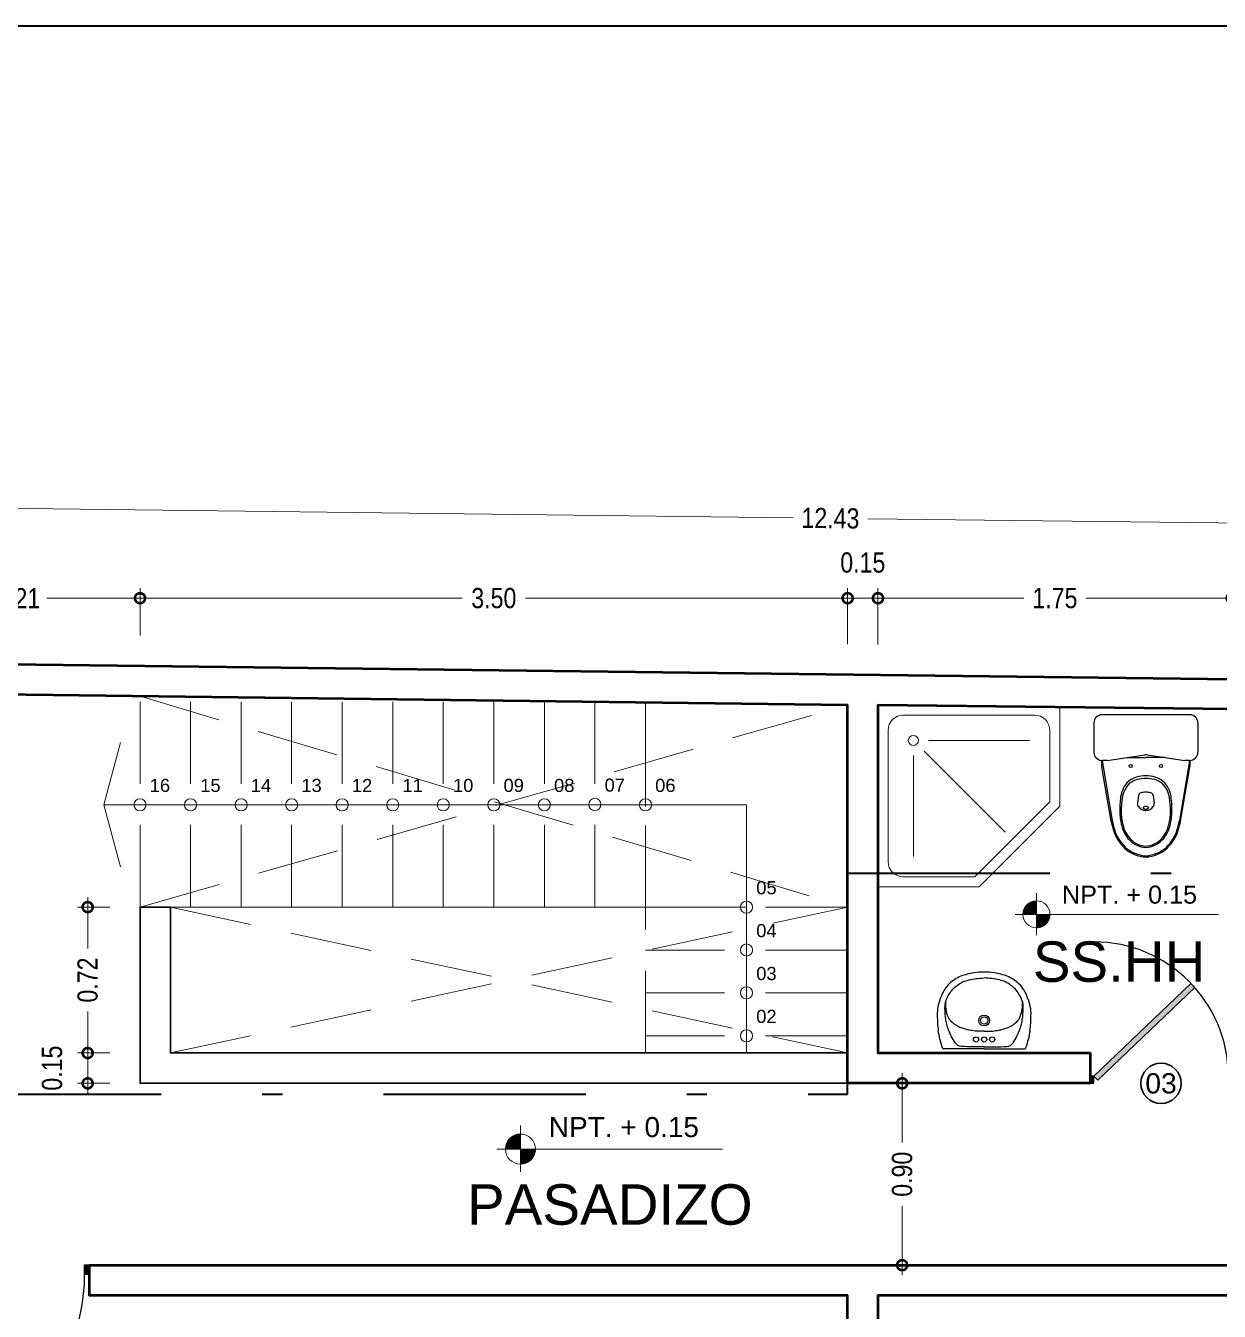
# Model space of a CAD drawing. Extents: x -23.8 to 23.6, y 264.2 to 287.5.
# Drawn here: x -19.16 to -13.26, y 281.12 to 287.48 of the extents above; entities that cross this region are included whole.
import ezdxf
from ezdxf.enums import TextEntityAlignment as Align

# ---------------------------------------------------------------- set-up
doc = ezdxf.new("R2010")
doc.units = 0
doc.header["$LTSCALE"] = 4
doc.header["$PDMODE"] = 66
for name, pattern in [('CONTINUA', [0]), ('DASHED', [19.05, 12.7, -6.35]), ('TRAZO_Y_PUNTO2', [0.5, 0.25, -0.125, 0, -0.125])]:
    doc.linetypes.add(name, pattern=pattern)
doc.layers.get('0').update_dxf_attribs({"linetype": 'CONTINUOUS'})
doc.layers.get('DEFPOINTS').update_dxf_attribs({"linetype": 'CONTINUOUS'})
for name, color, linetype, lineweight in [('CORTES', 11, 'TRAZO_Y_PUNTO2', 35), ('COTAS', 1, 'CONTINUOUS', 9), ('ESCALERA', 1, 'CONTINUOUS', 30), ('HOJA', 8, 'CONTINUOUS', 40), ('MURO', 5, 'CONTINUOUS', 50), ('MURO BAJO.', 140, 'CONTINUOUS', 30), ('NIVELES', 31, 'CONTINUOUS', 5), ('OTROS', 253, 'CONTINUOUS', 5), ('PROYECCION', 30, 'DASHED', 13), ('SANITARIOS', 191, 'CONTINUOUS', 5)]:
    doc.layers.add(name, color=color, linetype=linetype, lineweight=lineweight)
for name, color, linetype in [('PUERTAS', 34, 'CONTINUOUS'), ('PVSE', 2, 'CONTINUOUS'), ('TEXTO', 7, 'CONTINUOUS')]:
    doc.layers.add(name, color=color, linetype=linetype)
doc.styles.add('Arial Narrow', font='ARIALN.TTF')
doc.styles.get("Standard").update_dxf_attribs({"font": 'arial.ttf'})
doc.dimstyles.new('1-50 PRZ', dxfattribs={"dimtxt": 0.1, "dimasz": 0.1, "dimexe": 0.05, "dimexo": 0.15, "dimgap": 0.05, "dimtad": 0, "dimzin": 1, "dimdsep": 46, "dimtxsty": 'Arial Narrow', "dimblk": 'DOTSMALL', "dimcen": 0.1, "dimdle": 0.05, "dimclrd": 250, "dimclre": 250, "dimclrt": 5, "dimaunit": 1, "dimadec": 3, "dimazin": 0, "dimtfac": 1, "dimtmove": 2, "dimatfit": 3, "dimldrblk": 'OBLIQUE', "dimfxl": 0.3, "dimfxlon": 1, "dimlwd": -1, "dimlwe": -1, "dimarcsym": 0})

# ---------------------------------------------------------------- blocks, each defined once
blk = doc.blocks.new('*U23')
for points in [[(0.5138, 0.4534, 0.01053), (0.495, 0.4739), (0.0174, 0.0174), (0.0366, -0.0027)], [(0, -0.0174), (0.0174, -0.0174), (0.0174, 0.0174), (0, 0.0174)], [(0.678, -0.0174), (0.6954, -0.0174), (0.6954, 0.0174), (0.678, 0.0174)]]:
    blk.add_hatch(color=256).paths.add_polyline_path(points)
for points in [[(0.0174, 0.0174), (0.0366, -0.0027), (0.5142, 0.4538), (0.495, 0.4739)], [(0, -0.0174), (0.0174, -0.0174), (0.0174, 0.0174), (0, 0.0174)], [(0.678, -0.0174), (0.6954, -0.0174), (0.6954, 0.0174), (0.678, 0.0174)]]:
    blk.add_lwpolyline(points, close=True)
blk.add_arc((0.0174, 0.0174), 0.6607, 0, 90)
blk = doc.blocks.new('A$C4F2E7659')
at = {"layer": 'PVSE'}
for p, q in [((0.4743, 0.7035), (0.04, 0.7035)), ((0, 0.6635), (0, 0.5179)), ((0.5143, 0.6635), (0.5143, 0.5179)), ((0.065, 0.4779), (0.04, 0.4779)), ((0.0407, 0.4779), (0.0911, 0.1793)), ((0.065, 0.4779), (0.2513, 0.5052)), ((0.1614, 0.492), (0.2571, 0.492)), ((0.3529, 0.492), (0.2571, 0.492)), ((0.2629, 0.5052), (0.4493, 0.4779)), ((0.4734, 0.4779), (0.423, 0.1793)), ((0.4743, 0.4779), (0.4493, 0.4779)), ((0.0854, 0.1776), (0.0393, 0.4447)), ((0.4288, 0.1776), (0.4749, 0.4447)), ((0.2208, 0.3044), (0.2156, 0.2668)), ((0.2934, 0.3044), (0.2985, 0.2668)), ((0.2571, 0.225), (0.2571, 0.225)), ((0.2571, 0.225), (0.2571, 0.225)), ((0.2571, 0.225), (0.2571, 0.225)), ((0.2571, 0.225), (0.2571, 0.225)), ((0.2571, 0.225), (0.2571, 0.225)), ((0.2571, 0.225), (0.2571, 0.225)), ((0.2571, 0.225), (0.2571, 0.225)), ((0.2571, 0.225), (0.2571, 0.225))]:
    blk.add_line(p, q, dxfattribs=at)
blk.add_lwpolyline([(0.2451, 0.243, -0.139005), (0.2459, 0.2459, -0.107089), (0.2486, 0.2487, -0.080212), (0.2523, 0.2504, -0.06796), (0.2571, 0.2511, -0.06796), (0.2618, 0.2504, -0.080212), (0.2656, 0.2487, -0.107089), (0.2683, 0.2459, -0.139005), (0.2691, 0.243, -0.139005), (0.2683, 0.2401, -0.107089), (0.2656, 0.2373, -0.080212), (0.2618, 0.2356, -0.06796), (0.2571, 0.2349, -0.06796), (0.2523, 0.2356, -0.080212), (0.2486, 0.2373, -0.107089), (0.2459, 0.2401, -0.139005)], format="xyb", close=True, dxfattribs=at)
for centre in [(0.1821, 0.45), (0.3321, 0.45)]:
    blk.add_circle(centre, 0.008, dxfattribs=at)
for centre, radius, start, end in [((0.04, 0.6635), 0.04, 90, 180), ((0.4743, 0.6635), 0.04, 0, 90), ((0.04, 0.5179), 0.04, 180, 270), ((0.4743, 0.5179), 0.04, 270, 0), ((0.1871, 0.4702), 0.15, 177.03403, 189.79293), ((0.2571, 0.4656), 0.04, 81.68584, 98.32242), ((0.3271, 0.4702), 0.15, 350.20707, 2.96111), ((0.2512, 0.2693), 0.1319, 87.46662, 127.44602), ((0.2538, 0.25), 0.1381, 88.63523, 124.00419), ((0.2629, 0.2693), 0.1319, 52.55398, 92.53338), ((0.2604, 0.25), 0.1381, 55.99581, 91.36477), ((0.2635, 0.2793), 0.1323, 134.30183, 172.29504), ((0.262, 0.276), 0.1229, 134.00697, 172.2929), ((0.2571, 0.2149), 0.1051, 90, 103.76961), ((0.2571, 0.2149), 0.1051, 76.23039, 90), ((0.2522, 0.276), 0.1229, 7.7071, 45.99303), ((0.2507, 0.2793), 0.1323, 7.70496, 45.69817), ((0.5563, 0.2356), 0.4284, 171.75873, 181.41788), ((0.622, 0.2222), 0.487, 171.70499, 179.67607), ((0.2404, 0.2635), 0.025, 172.23483, 216.18323), ((0.2356, 0.3024), 0.015, 103.76961, 172.23483), ((0.2785, 0.3024), 0.015, 7.76517, 76.23039), ((0.2737, 0.2635), 0.025, 323.81677, 7.76517), ((-0.1079, 0.2222), 0.487, 0.32393, 8.29501), ((-0.0421, 0.2356), 0.4284, 358.58212, 8.24127), ((0.4073, 0.2283), 0.2793, 180.66687, 194.99291), ((0.4158, 0.2283), 0.2808, 180.68187, 194.19332), ((0.2571, 0.2756), 0.0456, 216.18323, 270), ((0.2571, 0.2756), 0.0456, 270, 323.81677), ((0.0983, 0.2283), 0.2808, 345.80668, 359.31813), ((0.1068, 0.2283), 0.2793, 345.00709, 359.33313), ((0.3769, 0.2279), 0.2959, 189.79293, 198.8085), ((0.3794, 0.2279), 0.2923, 189.58484, 198.43225), ((0.2938, 0.1924), 0.2058, 196.92697, 226.49302), ((0.2935, 0.1922), 0.1997, 196.5054, 226.11269), ((0.2907, 0.1906), 0.157, 192.7254, 222.83076), ((0.2901, 0.1903), 0.1497, 191.86665, 222.11554), ((0.224, 0.1903), 0.1497, 317.88446, 348.13335), ((0.2234, 0.1906), 0.157, 317.16924, 347.2746), ((0.2207, 0.1922), 0.1997, 313.88731, 343.4946), ((0.2204, 0.1924), 0.2058, 313.50698, 343.07303), ((0.1348, 0.2279), 0.2923, 341.56775, 350.41516), ((0.1372, 0.2279), 0.2959, 341.1915, 350.20707), ((0.2629, 0.1685), 0.1217, 224.11418, 267.24004), ((0.2629, 0.1692), 0.1154, 223.44231, 267.12854), ((0.2513, 0.1692), 0.1154, 272.87146, 316.55769), ((0.2512, 0.1685), 0.1217, 272.75996, 315.88582), ((0.2634, 0.1647), 0.1648, 227.52725, 267.80641), ((0.2633, 0.1651), 0.1593, 227.17458, 267.74774), ((0.2508, 0.1651), 0.1593, 272.25226, 312.82542), ((0.2508, 0.1647), 0.1648, 272.19359, 312.47275)]:
    blk.add_arc(centre, radius, start, end, dxfattribs=at)
blk = doc.blocks.new('A$C44FB7BC8')
at = {"layer": 'PVSE'}
for q in [(0.0309, 0.38), (0.4326, 0.38)]:
    blk.add_line((0.2317, 0.38), q, dxfattribs=at)
for points in [[(0.1194, 0.3676, 0.249321), (0.0886, 0.3489, 0.029377), (0.0694, 0.3165, 0.015717), (0.0589, 0.2932, 0.034766), (0.049, 0.265, 0.021364), (0.0429, 0.2356, 0.02967), (0.0379, 0.1786, 0.146913), (0.0593, 0.1081, 0.08872), (0.099, 0.0653, 0.125913), (0.1556, 0.0387, 0.047305), (0.2317, 0.0284, -0.016133)], [(0.2317, 0.3702, 0.011851), (0.1194, 0.3676, 0.249321)], [(0.2317, 0.3702, -0.011851), (0.3441, 0.3676, -0.249321)], [(0.3441, 0.3676, -0.249321), (0.3749, 0.3489, -0.029377), (0.3941, 0.3165, -0.015717), (0.4046, 0.2932, -0.034766), (0.4145, 0.265, -0.021364), (0.4206, 0.2356, -0.02967), (0.4255, 0.1786, -0.146913), (0.4042, 0.1081, -0.08872), (0.3645, 0.0653, -0.125913), (0.3079, 0.0387, -0.047305), (0.2317, 0.0284, 0.016133)], [(0.2317, 0.2923, 0.008075), (0.188, 0.2913, -0.018798), (0.1579, 0.2872, -0.01819), (0.14, 0.2826, 0.006168), (0.1181, 0.2759, 0.037353), (0.0946, 0.264, 0.05152), (0.0822, 0.2559, 0.03777), (0.0601, 0.2341, 0.137078), (0.0419, 0.1507)], [(0.2317, 0.2923, -0.008075), (0.2755, 0.2913, 0.018798), (0.3056, 0.2872, 0.01819), (0.3235, 0.2826, -0.006168), (0.3454, 0.2759, -0.037353), (0.3689, 0.264, -0.05152), (0.3813, 0.2559, -0.03777), (0.4034, 0.2341, -0.137078), (0.4215, 0.1507)]]:
    blk.add_lwpolyline(points, format="xyb", dxfattribs=at)
for centre, radius in [((0.1918, 0.333), 0.0129), ((0.2317, 0.333), 0.0129), ((0.2717, 0.333), 0.0129), ((0.2317, 0.2391), 0.027), ((0.2317, 0.2391), 0.0184)]:
    blk.add_circle(centre, radius, dxfattribs=at)
for centre, radius, start, end in [((-23.4421, 4.9427), 23.9039, 348.77821, 348.87599), ((0.2652, 0.281), 0.2573, 159.06009, 168.82181), ((0.0478, 0.3642), 0.0246, 144.79491, 159.06009), ((0.0309, 0.3761), 0.00391, 90, 144.79491), ((0.4326, 0.3761), 0.00391, 35.20509, 90), ((0.4157, 0.3642), 0.0246, 20.93991, 35.20509), ((0.1983, 0.281), 0.2573, 11.17819, 20.93991), ((23.9056, 4.9427), 23.9039, 191.12401, 191.22179), ((0.6425, 0.2139), 0.6423, 173.12241, 176.5796), ((-0.179, 0.2139), 0.6423, 3.4204, 6.87759), ((0.198, 0.2065), 0.1982, 177.60653, 203.74224), ((0.7504, 0.2071), 0.7504, 176.55138, 179.41308), ((0.2654, 0.2065), 0.1982, 336.25776, 2.39347), ((-0.2869, 0.2071), 0.7504, 0.58692, 3.44862), ((0.1863, 0.1844), 0.1792, 198.78371, 225.03149), ((0.2772, 0.1844), 0.1792, 314.96851, 341.21629), ((0.1986, 0.2062), 0.2035, 226.90176, 246.35851), ((0.2323, 0.3502), 0.35, 250.77029, 261.57757), ((0.2317, 0.2835), 0.2841, 259.71846, 280.28154), ((0.2312, 0.3502), 0.35, 278.42243, 289.22971), ((0.2649, 0.2062), 0.2035, 293.64149, 313.09824)]:
    blk.add_arc(centre, radius, start, end, dxfattribs=at)
blk = doc.blocks.new('*X16')
at = {"color": 0}
for p, q in [((8.8172, 19.835), (8.8869, 19.835)), ((8.8175, 19.8073), (8.8175, 19.8358)), ((8.8177, 19.8362), (8.8869, 19.8362)), ((8.8182, 19.8375), (8.8869, 19.8375)), ((8.8187, 19.8073), (8.8187, 19.8387)), ((8.8188, 19.8388), (8.8869, 19.8388)), ((8.8194, 19.84), (8.8869, 19.84)), ((8.82, 19.8073), (8.82, 19.8413)), ((8.82, 19.8412), (8.8869, 19.8412)), ((8.8206, 19.8425), (8.8869, 19.8425)), ((8.8213, 19.8438), (8.8869, 19.8438)), ((8.8213, 19.8073), (8.8213, 19.8436)), ((8.822, 19.845), (8.8869, 19.845)), ((8.8225, 19.8073), (8.8225, 19.8458)), ((8.8228, 19.8463), (8.8869, 19.8463)), ((8.8235, 19.8475), (8.8869, 19.8475)), ((8.8238, 19.8073), (8.8238, 19.8478)), ((8.8244, 19.8487), (8.8869, 19.8487)), ((8.825, 19.8073), (8.825, 19.8497)), ((8.8252, 19.85), (8.8869, 19.85)), ((8.8261, 19.8513), (8.8869, 19.8513)), ((8.8262, 19.8073), (8.8262, 19.8515)), ((8.827, 19.8525), (8.8869, 19.8525)), ((8.8275, 19.8073), (8.8275, 19.8531)), ((8.828, 19.8538), (8.8869, 19.8538)), ((8.8287, 19.8073), (8.8287, 19.8547)), ((8.829, 19.855), (8.8869, 19.855)), ((8.83, 19.8562), (8.8869, 19.8562)), ((8.83, 19.8073), (8.83, 19.8562)), ((8.8311, 19.8575), (8.8869, 19.8575)), ((8.8313, 19.8073), (8.8313, 19.8576)), ((8.8323, 19.8588), (8.8869, 19.8588)), ((8.8325, 19.8073), (8.8325, 19.859)), ((8.8335, 19.86), (8.8869, 19.86)), ((8.8338, 19.8073), (8.8338, 19.8603)), ((8.8347, 19.8612), (8.8869, 19.8612)), ((8.835, 19.8073), (8.835, 19.8615)), ((8.8361, 19.8625), (8.8869, 19.8625)), ((8.8362, 19.8073), (8.8362, 19.8627)), ((8.8375, 19.8073), (8.8375, 19.8638)), ((8.8375, 19.8637), (8.8869, 19.8637)), ((8.8388, 19.8073), (8.8388, 19.8649)), ((8.8389, 19.865), (8.8869, 19.865)), ((8.84, 19.8073), (8.84, 19.8659)), ((8.8405, 19.8663), (8.8869, 19.8663)), ((8.8413, 19.8073), (8.8413, 19.8669)), ((8.8421, 19.8675), (8.8869, 19.8675)), ((8.8425, 19.8073), (8.8425, 19.8678)), ((8.8438, 19.8687), (8.8869, 19.8687)), ((8.8438, 19.8073), (8.8438, 19.8687)), ((8.845, 19.8073), (8.845, 19.8696)), ((8.8457, 19.87), (8.8869, 19.87)), ((8.8462, 19.8073), (8.8462, 19.8704)), ((8.8475, 19.8073), (8.8475, 19.8712)), ((8.8476, 19.8712), (8.8869, 19.8712)), ((8.8488, 19.8073), (8.8488, 19.8719)), ((8.8497, 19.8725), (8.8869, 19.8725)), ((8.85, 19.8073), (8.85, 19.8726)), ((8.8513, 19.8073), (8.8513, 19.8733)), ((8.852, 19.8738), (8.8869, 19.8738)), ((8.8525, 19.8073), (8.8525, 19.874)), ((8.8537, 19.8073), (8.8537, 19.8746)), ((8.8545, 19.875), (8.8869, 19.875)), ((8.855, 19.8073), (8.855, 19.8752)), ((8.8563, 19.8073), (8.8563, 19.8758)), ((8.8573, 19.8762), (8.8869, 19.8762)), ((8.8575, 19.8073), (8.8575, 19.8763)), ((8.8588, 19.8073), (8.8588, 19.8769)), ((8.86, 19.8073), (8.86, 19.8774)), ((8.8604, 19.8775), (8.8869, 19.8775)), ((8.8613, 19.8073), (8.8613, 19.8778)), ((8.8625, 19.8073), (8.8625, 19.8783)), ((8.8637, 19.8073), (8.8637, 19.8787)), ((8.8639, 19.8788), (8.8869, 19.8788)), ((8.865, 19.8073), (8.865, 19.8791)), ((8.8663, 19.8073), (8.8663, 19.8795)), ((8.8675, 19.8073), (8.8675, 19.8798)), ((8.8683, 19.88), (8.8869, 19.88)), ((8.8688, 19.8073), (8.8688, 19.8801)), ((8.87, 19.8073), (8.87, 19.8804)), ((8.8712, 19.8073), (8.8712, 19.8807)), ((8.8725, 19.8073), (8.8725, 19.881)), ((8.8737, 19.8073), (8.8737, 19.8812)), ((8.8741, 19.8813), (8.8869, 19.8813)), ((8.875, 19.8073), (8.875, 19.8814)), ((8.8763, 19.8073), (8.8763, 19.8816)), ((8.8775, 19.8073), (8.8775, 19.8818)), ((8.8788, 19.8073), (8.8788, 19.8819)), ((8.88, 19.8073), (8.88, 19.882)), ((8.8812, 19.8073), (8.8812, 19.8821)), ((8.8825, 19.8073), (8.8825, 19.8822)), ((8.8838, 19.8073), (8.8838, 19.8823)), ((8.885, 19.8073), (8.885, 19.8823)), ((8.8863, 19.8073), (8.8863, 19.8824)), ((8.8119, 19.81), (8.8869, 19.81)), ((8.8119, 19.8087), (8.8869, 19.8087)), ((8.8119, 19.8075), (8.8869, 19.8075)), ((8.812, 19.8125), (8.8869, 19.8125)), ((8.812, 19.8113), (8.8869, 19.8113)), ((8.8121, 19.8137), (8.8869, 19.8137)), ((8.8123, 19.815), (8.8869, 19.815)), ((8.8124, 19.8163), (8.8869, 19.8163)), ((8.8125, 19.8073), (8.8125, 19.817)), ((8.8126, 19.8175), (8.8869, 19.8175)), ((8.8127, 19.8188), (8.8869, 19.8188)), ((8.813, 19.82), (8.8869, 19.82)), ((8.8132, 19.8212), (8.8869, 19.8212)), ((8.8134, 19.8225), (8.8869, 19.8225)), ((8.8137, 19.8238), (8.8869, 19.8238)), ((8.8138, 19.8073), (8.8138, 19.824)), ((8.814, 19.825), (8.8869, 19.825)), ((8.8143, 19.8263), (8.8869, 19.8263)), ((8.8146, 19.8275), (8.8869, 19.8275)), ((8.815, 19.8073), (8.815, 19.8287)), ((8.815, 19.8287), (8.8869, 19.8287)), ((8.8154, 19.83), (8.8869, 19.83)), ((8.8158, 19.8313), (8.8869, 19.8313)), ((8.8162, 19.8325), (8.8869, 19.8325)), ((8.8163, 19.8073), (8.8163, 19.8326)), ((8.8167, 19.8337), (8.8869, 19.8337)), ((8.8869, 19.8062), (8.962, 19.8062)), ((8.8869, 19.805), (8.962, 19.805)), ((8.8869, 19.8038), (8.9619, 19.8038)), ((8.8869, 19.8025), (8.9619, 19.8025)), ((8.8869, 19.8012), (8.9618, 19.8012)), ((8.8869, 19.8), (8.9617, 19.8)), ((8.8869, 19.7987), (8.9615, 19.7987)), ((8.8869, 19.7975), (8.9614, 19.7975)), ((8.8869, 19.7963), (8.9612, 19.7963)), ((8.8869, 19.795), (8.961, 19.795)), ((8.8869, 19.7937), (8.9608, 19.7937)), ((8.8869, 19.7925), (8.9605, 19.7925)), ((8.8869, 19.7913), (8.9603, 19.7913)), ((8.8869, 19.79), (8.96, 19.79)), ((8.8869, 19.7888), (8.9597, 19.7888)), ((8.8869, 19.7875), (8.9594, 19.7875)), ((8.8869, 19.7862), (8.959, 19.7862)), ((8.8869, 19.785), (8.9586, 19.785)), ((8.8869, 19.7838), (8.9582, 19.7838)), ((8.8869, 19.7825), (8.9578, 19.7825)), ((8.8869, 19.7812), (8.9574, 19.7812)), ((8.8869, 19.78), (8.9569, 19.78)), ((8.8869, 19.7787), (8.9564, 19.7787)), ((8.8869, 19.7775), (8.9559, 19.7775)), ((8.8869, 19.7763), (8.9553, 19.7763)), ((8.8869, 19.775), (8.9547, 19.775)), ((8.8869, 19.7737), (8.9541, 19.7737)), ((8.8869, 19.7725), (8.9535, 19.7725)), ((8.8869, 19.7712), (8.9528, 19.7712)), ((8.8875, 19.7322), (8.8875, 19.8073)), ((8.8887, 19.7322), (8.8887, 19.8073)), ((8.89, 19.7323), (8.89, 19.8073)), ((8.8912, 19.7323), (8.8912, 19.8073)), ((8.8925, 19.7324), (8.8925, 19.8073)), ((8.8938, 19.7325), (8.8938, 19.8073)), ((8.895, 19.7326), (8.895, 19.8073)), ((8.8963, 19.7328), (8.8963, 19.8073)), ((8.8975, 19.733), (8.8975, 19.8073)), ((8.8987, 19.7331), (8.8987, 19.8073)), ((8.9, 19.7334), (8.9, 19.8073)), ((8.9013, 19.7336), (8.9013, 19.8073)), ((8.9025, 19.7338), (8.9025, 19.8073)), ((8.9038, 19.7341), (8.9038, 19.8073)), ((8.905, 19.7344), (8.905, 19.8073)), ((8.9062, 19.7347), (8.9062, 19.8073)), ((8.9075, 19.7351), (8.9075, 19.8073)), ((8.9087, 19.7354), (8.9087, 19.8073)), ((8.91, 19.7358), (8.91, 19.8073)), ((8.9113, 19.7363), (8.9113, 19.8073)), ((8.9125, 19.7367), (8.9125, 19.8073)), ((8.9138, 19.7372), (8.9138, 19.8073)), ((8.915, 19.7377), (8.915, 19.8073)), ((8.9162, 19.7382), (8.9162, 19.8073)), ((8.9175, 19.7387), (8.9175, 19.8073)), ((8.9188, 19.7393), (8.9188, 19.8073)), ((8.92, 19.7399), (8.92, 19.8073)), ((8.9213, 19.7405), (8.9213, 19.8073)), ((8.9225, 19.7412), (8.9225, 19.8073)), ((8.9238, 19.7419), (8.9238, 19.8073)), ((8.925, 19.7426), (8.925, 19.8073)), ((8.9262, 19.7433), (8.9262, 19.8073)), ((8.9275, 19.7441), (8.9275, 19.8073)), ((8.9288, 19.7449), (8.9288, 19.8073)), ((8.93, 19.7458), (8.93, 19.8073)), ((8.9313, 19.7467), (8.9313, 19.8073)), ((8.9325, 19.7476), (8.9325, 19.8073)), ((8.9337, 19.7486), (8.9337, 19.8073)), ((8.935, 19.7496), (8.935, 19.8073)), ((8.9362, 19.7507), (8.9362, 19.8073)), ((8.9375, 19.7518), (8.9375, 19.8073)), ((8.9388, 19.753), (8.9388, 19.8073)), ((8.94, 19.7542), (8.94, 19.8073)), ((8.9413, 19.7554), (8.9413, 19.8073)), ((8.9425, 19.7568), (8.9425, 19.8073)), ((8.9437, 19.7582), (8.9437, 19.8073)), ((8.945, 19.7597), (8.945, 19.8073)), ((8.9463, 19.7613), (8.9463, 19.8073)), ((8.9475, 19.7629), (8.9475, 19.8073)), ((8.9488, 19.7647), (8.9488, 19.8073)), ((8.95, 19.7665), (8.95, 19.8073)), ((8.9512, 19.7685), (8.9512, 19.8073)), ((8.9525, 19.7707), (8.9525, 19.8073)), ((8.9537, 19.773), (8.9537, 19.8073)), ((8.955, 19.7756), (8.955, 19.8073)), ((8.9563, 19.7784), (8.9563, 19.8073)), ((8.9575, 19.7816), (8.9575, 19.8073)), ((8.9588, 19.7854), (8.9588, 19.8073)), ((8.96, 19.79), (8.96, 19.8073)), ((8.9612, 19.7966), (8.9612, 19.8073)), ((8.8869, 19.77), (8.9521, 19.77)), ((8.8869, 19.7688), (8.9514, 19.7688)), ((8.8869, 19.7675), (8.9506, 19.7675)), ((8.8869, 19.7662), (8.9498, 19.7662)), ((8.8869, 19.765), (8.949, 19.765)), ((8.8869, 19.7638), (8.9481, 19.7638)), ((8.8869, 19.7625), (8.9472, 19.7625)), ((8.8869, 19.7613), (8.9462, 19.7613)), ((8.8869, 19.76), (8.9453, 19.76)), ((8.8869, 19.7587), (8.9442, 19.7587)), ((8.8869, 19.7575), (8.9431, 19.7575)), ((8.8869, 19.7563), (8.942, 19.7563)), ((8.8869, 19.755), (8.9408, 19.755)), ((8.8869, 19.7538), (8.9396, 19.7538)), ((8.8869, 19.7525), (8.9383, 19.7525)), ((8.8869, 19.7512), (8.9369, 19.7512)), ((8.8869, 19.75), (8.9355, 19.75)), ((8.8869, 19.7488), (8.934, 19.7488)), ((8.8869, 19.7475), (8.9324, 19.7475)), ((8.8869, 19.7462), (8.9307, 19.7462)), ((8.8869, 19.745), (8.9289, 19.745)), ((8.8869, 19.7437), (8.9269, 19.7437)), ((8.8869, 19.7425), (8.9249, 19.7425)), ((8.8869, 19.7413), (8.9227, 19.7413)), ((8.8869, 19.74), (8.9202, 19.74)), ((8.8869, 19.7387), (8.9176, 19.7387)), ((8.8869, 19.7375), (8.9146, 19.7375)), ((8.8869, 19.7362), (8.9112, 19.7362)), ((8.8869, 19.735), (8.9072, 19.735)), ((8.8869, 19.7338), (8.9021, 19.7338)), ((8.8869, 19.7325), (8.8935, 19.7325))]:
    blk.add_line(p, q, dxfattribs=at)
blk = doc.blocks.new('N')
at = {"layer": 'NIVELES'}
blk.add_line((0, -0.1144), (0, 0.1173), dxfattribs=at)
at = {"layer": 'NIVELES', "ltscale": 0.5}
blk.add_line((1.009, 0), (-0.1171, 0), dxfattribs=at)
blk.add_circle((0, 0), 0.0751, dxfattribs=at)
blk.add_blockref('*X16', (-8.8869, -19.8073), dxfattribs=at)
blk = doc.blocks.new('*U20')
at = {"layer": 'NIVELES', "xscale": 0.891953102380737, "yscale": 0.891953102380737, "zscale": 0.891953102380737}
blk.add_blockref('N', (0, 0), dxfattribs=at)
at = {"layer": 'TEXTO', "color": 4}
blk.add_attdef('NPT.+0.15', text='', height=0.0892, dxfattribs=at).set_placement((0.4605, 0.0978), align=Align.MIDDLE_CENTER)
blk = doc.blocks.new('*U19')
at = {"layer": 'NIVELES', "xscale": 0.9910590026452635, "yscale": 0.9910590026452635, "zscale": 0.9910590026452635}
blk.add_blockref('N', (0, 0), dxfattribs=at)
at = {"layer": 'TEXTO', "color": 4}
blk.add_attdef('NPT.+0.15', text='', height=0.0991, dxfattribs=at).set_placement((0.5116, 0.1087), align=Align.MIDDLE_CENTER)
blk = doc.blocks.new('*U25')
for points in [[(-0.4748, 0.8097, -0.01053), (-0.4413, 0.828), (-0.0238, 0.0238), (-0.0577, 0.0063)], [(-0.9299, 0.0238), (-0.9537, 0.0238), (-0.9537, -0.0238), (-0.9299, -0.0238)], [(0, 0.0238), (-0.0238, 0.0238), (-0.0238, -0.0238), (0, -0.0238)]]:
    blk.add_hatch(color=256).paths.add_polyline_path(points)
for points in [[(-0.0238, 0.0238), (-0.0577, 0.0063), (-0.4752, 0.8104), (-0.4413, 0.828)], [(-0.9299, -0.0238), (-0.9537, -0.0238), (-0.9537, 0.0238), (-0.9299, 0.0238)], [(0, -0.0238), (-0.0238, -0.0238), (-0.0238, 0.0238), (0, 0.0238)]]:
    blk.add_lwpolyline(points, close=True)
blk.add_arc((-0.0238, 0.0238), 0.9061, 90, 180)
blk = doc.blocks.new('_DotSmall')
at = {"color": 0, "linetype": 'ByBlock', "const_width": 0.5}
blk.add_lwpolyline([(-0.0625, 0, 1), (0.0625, 0, 1)], format="xyb", close=True, dxfattribs=at)
blk = doc.blocks.new('*D98')
at = {"layer": 'COTAS', "color": 250, "linetype": 'CONTINUA', "transparency": 16777216}
for p, q in [((-19.8082, 284.4814), (-19.8082, 284.7012)), ((-18.5982, 284.4668), (-18.5982, 284.7012)), ((-19.8582, 284.6512), (-19.3479, 284.6512)), ((-18.5482, 284.6512), (-19.0584, 284.6512))]:
    blk.add_line(p, q, dxfattribs=at)
at = {"layer": 'DEFPOINTS', "color": 0, "transparency": 16777216}
for p in [(-18.5982, 284.6512), (-19.8082, 284.3314), (-18.5982, 284.3168)]:
    blk.add_point(p, dxfattribs=at)
at = {"layer": 'COTAS', "color": 250, "transparency": 16777216, "xscale": 0.1, "yscale": 0.1, "zscale": 0.1}
for p, rotation in [((-19.8082, 284.6512), 179.999999999978), ((-18.5982, 284.6512), 359.999999999978)]:
    blk.add_blockref('_DotSmall', p, dxfattribs=dict(at, rotation=rotation))
at = {"layer": 'COTAS', "color": 5, "transparency": 16777216, "insert": (-19.2032, 284.6512), "char_height": 0.1, "attachment_point": 5, "style": 'Arial Narrow'}
blk.add_mtext('1.21', dxfattribs=at)
blk = doc.blocks.new('_Oblique')
at = {"color": 0, "linetype": 'ByBlock', "lineweight": -2}
blk.add_line((-0.5, -0.5), (0.5, 0.5), dxfattribs=at)
blk = doc.blocks.new('*D99')
at = {"layer": 'COTAS', "color": 250, "linetype": 'CONTINUA', "transparency": 16777216}
for p, q in [((-18.5982, 284.4668), (-18.5982, 284.7012)), ((-15.0982, 284.4245), (-15.0982, 284.7012)), ((-18.6482, 284.6512), (-17.0046, 284.6512)), ((-15.0482, 284.6512), (-16.6918, 284.6512))]:
    blk.add_line(p, q, dxfattribs=at)
at = {"layer": 'DEFPOINTS', "color": 0, "transparency": 16777216}
for p in [(-15.0982, 284.6512), (-18.5982, 284.3168), (-15.0982, 284.2745)]:
    blk.add_point(p, dxfattribs=at)
at = {"layer": 'COTAS', "color": 250, "transparency": 16777216, "xscale": 0.1, "yscale": 0.1, "zscale": 0.1}
for p, rotation in [((-18.5982, 284.6512), 179.999999999978), ((-15.0982, 284.6512), 359.999999999978)]:
    blk.add_blockref('_DotSmall', p, dxfattribs=dict(at, rotation=rotation))
at = {"layer": 'COTAS', "color": 5, "transparency": 16777216, "insert": (-16.8482, 284.6512), "char_height": 0.1, "attachment_point": 5, "style": 'Arial Narrow'}
blk.add_mtext('3.50', dxfattribs=at)
blk = doc.blocks.new('*D100')
at = {"layer": 'COTAS', "color": 250, "linetype": 'CONTINUA', "transparency": 16777216}
for p, q in [((-15.0982, 284.4245), (-15.0982, 284.7012)), ((-14.9482, 284.4227), (-14.9482, 284.7012)), ((-15.1482, 284.6512), (-14.8982, 284.6512))]:
    blk.add_line(p, q, dxfattribs=at)
at = {"layer": 'DEFPOINTS', "color": 0, "transparency": 16777216}
for p in [(-14.9482, 284.6512), (-15.0982, 284.2745), (-14.9482, 284.2727)]:
    blk.add_point(p, dxfattribs=at)
at = {"layer": 'COTAS', "color": 250, "transparency": 16777216, "xscale": 0.1, "yscale": 0.1, "zscale": 0.1}
for p, rotation in [((-15.0982, 284.6512), 179.999999999978), ((-14.9482, 284.6512), 359.999999999978)]:
    blk.add_blockref('_DotSmall', p, dxfattribs=dict(at, rotation=rotation))
at = {"layer": 'COTAS', "color": 5, "transparency": 16777216, "insert": (-15.0232, 284.8272), "char_height": 0.1, "attachment_point": 5, "style": 'Arial Narrow'}
blk.add_mtext('0.15', dxfattribs=at)
blk = doc.blocks.new('*D101')
at = {"layer": 'COTAS', "color": 250, "linetype": 'CONTINUA', "transparency": 16777216}
for p, q in [((-14.9482, 284.4227), (-14.9482, 284.7012)), ((-13.1983, 284.4015), (-13.1983, 284.7012)), ((-14.9982, 284.6512), (-14.2262, 284.6512)), ((-13.1483, 284.6512), (-13.9203, 284.6512))]:
    blk.add_line(p, q, dxfattribs=at)
at = {"layer": 'DEFPOINTS', "color": 0, "transparency": 16777216}
for p in [(-13.1983, 284.6512), (-14.9482, 284.2727), (-13.1983, 284.2515)]:
    blk.add_point(p, dxfattribs=at)
at = {"layer": 'COTAS', "color": 250, "transparency": 16777216, "xscale": 0.1, "yscale": 0.1, "zscale": 0.1}
for p, rotation in [((-14.9482, 284.6512), 179.999999999978), ((-13.1983, 284.6512), 359.999999999978)]:
    blk.add_blockref('_DotSmall', p, dxfattribs=dict(at, rotation=rotation))
at = {"layer": 'COTAS', "color": 5, "transparency": 16777216, "insert": (-14.0732, 284.6512), "char_height": 0.1, "attachment_point": 5, "style": 'Arial Narrow'}
blk.add_mtext('1.75', dxfattribs=at)
blk = doc.blocks.new('*D106')
at = {"layer": 'COTAS', "color": 250, "linetype": 'CONTINUA', "transparency": 16777216}
for p, q in [((-21.4007, 284.8219), (-21.3964, 285.1719)), ((-21.447, 285.1225), (-15.3679, 285.0491)), ((-8.9198, 284.9712), (-14.9989, 285.0446)), ((-8.9734, 284.6718), (-8.9692, 285.0218))]:
    blk.add_line(p, q, dxfattribs=at)
at = {"layer": 'DEFPOINTS', "color": 0, "transparency": 16777216}
for p in [(-8.9698, 284.9718), (-21.4064, 284.3507), (-8.9791, 284.2005)]:
    blk.add_point(p, dxfattribs=at)
at = {"layer": 'COTAS', "color": 250, "transparency": 16777216, "xscale": 0.1, "yscale": 0.1, "zscale": 0.1}
for p, rotation in [((-21.3971, 285.1219), 179.3077309319762), ((-8.9698, 284.9718), 359.3077309319762)]:
    blk.add_blockref('_DotSmall', p, dxfattribs=dict(at, rotation=rotation))
at = {"layer": 'COTAS', "color": 5, "transparency": 16777216, "insert": (-15.1834, 285.0468), "char_height": 0.1, "attachment_point": 5, "rotation": 359.30773, "style": 'Arial Narrow'}
blk.add_mtext('12.43', dxfattribs=at)
blk = doc.blocks.new('*D123')
at = {"layer": 'COTAS', "color": 250, "linetype": 'CONTINUA', "transparency": 16777216}
for p, q in [((-14.8285, 282.3007), (-14.8285, 281.9571)), ((-14.9482, 282.2507), (-14.7785, 282.2507)), ((-14.8285, 281.3007), (-14.8285, 281.6443)), ((-14.9482, 281.3507), (-14.7785, 281.3507))]:
    blk.add_line(p, q, dxfattribs=at)
at = {"layer": 'DEFPOINTS', "color": 0, "transparency": 16777216}
for p in [(-15.0982, 282.2507), (-15.0982, 281.3507), (-14.8285, 281.3507)]:
    blk.add_point(p, dxfattribs=at)
at = {"layer": 'COTAS', "color": 250, "transparency": 16777216, "xscale": 0.1, "yscale": 0.1, "zscale": 0.1}
for p, rotation in [((-14.8285, 282.2507), 90), ((-14.8285, 281.3507), 270)]:
    blk.add_blockref('_DotSmall', p, dxfattribs=dict(at, rotation=rotation))
at = {"layer": 'COTAS', "color": 5, "transparency": 16777216, "insert": (-14.8285, 281.8007), "char_height": 0.1, "attachment_point": 5, "rotation": 90, "style": 'Arial Narrow'}
blk.add_mtext('0.90', dxfattribs=at)
blk = doc.blocks.new('*D128')
at = {"layer": 'COTAS', "color": 250, "linetype": 'CONTINUA', "transparency": 16777216}
for p, q in [((-18.7482, 282.4007), (-18.907, 282.4007)), ((-18.857, 282.2007), (-18.857, 282.4507)), ((-18.7482, 282.2507), (-18.907, 282.2507))]:
    blk.add_line(p, q, dxfattribs=at)
at = {"layer": 'DEFPOINTS', "color": 0, "transparency": 16777216}
for p in [(-18.857, 282.4007), (-18.5982, 282.4007), (-18.5982, 282.2507)]:
    blk.add_point(p, dxfattribs=at)
at = {"layer": 'COTAS', "color": 250, "transparency": 16777216, "xscale": 0.1, "yscale": 0.1, "zscale": 0.1}
for p, rotation in [((-18.857, 282.4007), 90), ((-18.857, 282.2507), 270)]:
    blk.add_blockref('_DotSmall', p, dxfattribs=dict(at, rotation=rotation))
at = {"layer": 'COTAS', "color": 5, "transparency": 16777216, "insert": (-19.0331, 282.3257), "char_height": 0.1, "attachment_point": 5, "rotation": 90, "style": 'Arial Narrow'}
blk.add_mtext('0.15', dxfattribs=at)
blk = doc.blocks.new('*D129')
at = {"layer": 'COTAS', "color": 250, "linetype": 'CONTINUA', "transparency": 16777216}
for p, q in [((-18.857, 283.1726), (-18.857, 282.9178)), ((-18.7482, 283.1226), (-18.907, 283.1226)), ((-18.857, 282.3507), (-18.857, 282.6055)), ((-18.7482, 282.4007), (-18.907, 282.4007))]:
    blk.add_line(p, q, dxfattribs=at)
at = {"layer": 'DEFPOINTS', "color": 0, "transparency": 16777216}
for p in [(-18.857, 283.1226), (-18.5982, 283.1226), (-18.5982, 282.4007)]:
    blk.add_point(p, dxfattribs=at)
at = {"layer": 'COTAS', "color": 250, "transparency": 16777216, "xscale": 0.1, "yscale": 0.1, "zscale": 0.1}
for p, rotation in [((-18.857, 283.1226), 90), ((-18.857, 282.4007), 270)]:
    blk.add_blockref('_DotSmall', p, dxfattribs=dict(at, rotation=rotation))
at = {"layer": 'COTAS', "color": 5, "transparency": 16777216, "insert": (-18.857, 282.7617), "char_height": 0.1, "attachment_point": 5, "rotation": 90, "style": 'Arial Narrow'}
blk.add_mtext('0.72', dxfattribs=at)
blk = doc.blocks.new('P')
at = {"layer": 'PUERTAS', "lineweight": 30}
blk.add_circle((0, 0), 0.1, dxfattribs=at)
at = {"layer": 'PUERTAS', "color": 2}
blk.add_attdef('01', text='', height=0.1, dxfattribs=at).set_placement((0, 0), align=Align.MIDDLE_CENTER)

msp = doc.modelspace()

# ---------------------------------------------------------------- linework, layer by layer
at = {"layer": 'CORTES'}
msp.add_lwpolyline([(-22.5838, 282.1977), (-19.9697, 282.1977), (-19.9697, 283.6828), (-19.4939, 283.6828), (-19.4939, 282.1977), (-15.0982, 282.1977), (-15.0982, 283.2905), (-7.9697, 283.2905)], dxfattribs=at)
at = {"layer": 'ESCALERA', "linetype": 'DASHED', "lineweight": 15, "ltscale": 0.008}
for p, q in [((-18.3482, 283.1226), (-18.3482, 284.1629)), ((-18.0982, 283.1226), (-18.0982, 284.1605)), ((-17.8482, 283.1226), (-17.8482, 284.1573)), ((-17.5982, 283.1226), (-17.5982, 284.1542)), ((-17.3482, 283.1226), (-17.3482, 284.151)), ((-17.0982, 283.1226), (-17.0982, 284.1479)), ((-16.8482, 283.1226), (-16.8482, 284.1447)), ((-16.5982, 283.1226), (-16.5982, 284.1416)), ((-16.3482, 283.1226), (-16.3482, 284.1384)), ((-15.0982, 282.9103), (-16.0982, 282.9103)), ((-15.0982, 282.6981), (-16.0982, 282.6981)), ((-15.0982, 282.4859), (-16.0982, 282.4859))]:
    msp.add_line(p, q, dxfattribs=at)
for points in [[(-15.0982, 283.1226), (-16.0982, 283.1226), (-18.5982, 283.1226), (-18.5982, 284.166)], [(-16.0982, 282.4007), (-16.0982, 284.1353), (-16.0982, 283.1226)]]:
    msp.add_lwpolyline(points, dxfattribs=at)
at = {"layer": 'ESCALERA'}
msp.add_lwpolyline([(-15.0982, 283.1226), (-15.0982, 284.1226), (-16.0982, 284.1353)], dxfattribs=at)
at = {"layer": 'HOJA'}
msp.add_lwpolyline([(-23.822, 287.4842), (23.5535, 287.4842), (23.5535, 264.1745), (-23.822, 264.1745)], close=True, dxfattribs=at)
at = {"layer": 'MURO'}
for points in [[(-21.2582, 278.5507), (-21.1082, 278.5507), (-21.1082, 278.4007), (-21.4091, 278.4007), (-21.4064, 284.3507), (-13.0483, 284.2497), (-13.0483, 284.0997), (-14.9482, 284.1226), (-14.9482, 282.4007), (-13.8983, 282.4007), (-13.8983, 282.2507), (-15.0982, 282.2507), (-15.0982, 284.1226), (-21.2582, 284.1989)], [(-15.2482, 278.4007), (-15.2482, 278.5507), (-15.0982, 278.5507), (-15.0982, 281.2007), (-18.8482, 281.2007), (-18.8482, 281.3507), (-9.0997, 281.3507), (-9.1276, 284.0523), (-11.9984, 284.087), (-11.9984, 284.237), (-8.9791, 284.2005), (-8.9482, 281.2007), (-14.9482, 281.2007), (-14.9482, 278.4007)]]:
    msp.add_lwpolyline(points, close=True, dxfattribs=at)
at = {"layer": 'MURO BAJO.'}
msp.add_lwpolyline([(-15.0982, 282.2507), (-18.5982, 282.2507), (-18.5982, 283.1226), (-18.4482, 283.1226), (-18.4482, 282.4007), (-15.0982, 282.4007)], close=True, dxfattribs=at)
at = {"layer": 'OTROS'}
for points in [[(-18.695, 283.3213), (-18.7777, 283.629), (-18.695, 283.9366)], [(-15.5982, 282.4007), (-15.5982, 283.629), (-18.7777, 283.629)]]:
    msp.add_lwpolyline(points, dxfattribs=at)
at = {"layer": 'OTROS', "color": 2}
for centre in [(-18.5982, 283.629), (-18.3482, 283.629), (-18.0982, 283.629), (-17.8482, 283.629), (-17.5982, 283.629), (-17.3482, 283.629), (-17.0982, 283.629), (-16.8482, 283.629), (-16.5982, 283.629), (-16.3482, 283.6305), (-16.0982, 283.629), (-15.5982, 283.1226), (-15.5982, 282.9103), (-15.5982, 282.6981), (-15.5982, 282.4859)]:
    msp.add_circle(centre, 0.03, dxfattribs=at)
at = {"layer": 'PROYECCION', "ltscale": 0.008}
for p, q in [((-18.5982, 284.166), (-15.0982, 283.1226)), ((-18.5982, 283.1226), (-15.0982, 284.1226)), ((-18.4482, 283.1226), (-15.0982, 282.4007)), ((-18.4482, 282.4007), (-15.0982, 283.1226))]:
    msp.add_line(p, q, dxfattribs=at)
for points in [[(-15.0982, 283.1226), (-18.5982, 283.1226), (-18.5982, 284.166), (-15.0982, 284.1226), (-15.0982, 283.1226)], [(-15.0982, 283.1226), (-15.0982, 282.4007), (-18.4482, 282.4007), (-18.4482, 283.1226), (-15.0982, 283.1226)]]:
    msp.add_lwpolyline(points, dxfattribs=at)
at = {"layer": 'SANITARIOS', "linetype": 'Continuous'}
for p, q in [((-14.8232, 284.0726), (-14.1732, 284.0726)), ((-14.0482, 283.6226), (-14.0482, 284.1118)), ((-14.8982, 283.9976), (-14.8982, 283.3476)), ((-14.0982, 283.9976), (-14.0982, 283.6434)), ((-14.6982, 283.9476), (-14.1982, 283.9476)), ((-14.7732, 283.8726), (-14.7732, 283.3726)), ((-14.7201, 283.8946), (-14.3189, 283.4934)), ((-14.0982, 283.6434), (-14.4689, 283.2726)), ((-14.0482, 283.6226), (-14.4482, 283.2226)), ((-14.9482, 283.2226), (-14.4482, 283.2226)), ((-14.8232, 283.2726), (-14.4689, 283.2726))]:
    msp.add_line(p, q, dxfattribs=at)
msp.add_circle((-14.7732, 283.9476), 0.025, dxfattribs=at)
for centre, start, end in [((-14.8232, 283.9976), 90, 180), ((-14.1732, 283.9976), 0, 90), ((-14.8232, 283.3476), 180, 270)]:
    msp.add_arc(centre, 0.075, start, end, dxfattribs=at)

# ---------------------------------------------------------------- block references
for name, p in [('*U20', (-14.1645, 283.0866)), ('*U19', (-16.7165, 281.9254))]:
    msp.add_blockref(name, p).add_auto_attribs({'NPT.+0.15': 'NPT. + 0.15'})
at = {"layer": 'PUERTAS', "xscale": 1.006566341419711, "yscale": 1.006566341419711, "zscale": 1.006566341419711}
msp.add_blockref('*U23', (-13.8983, 282.2682), dxfattribs=at)
at = {"layer": 'PUERTAS'}
msp.add_blockref('P', (-13.5483, 282.2507), dxfattribs=at).add_auto_attribs({'01': '03'})
at = {"layer": 'PUERTAS', "xscale": 1.006566341419711, "yscale": 1.006566341419711, "zscale": 1.006566341419711, "rotation": 180.0000000000004}
msp.add_blockref('*U25', (-19.8082, 281.3282), dxfattribs=at)
at = {"layer": 'SANITARIOS'}
msp.add_blockref('A$C4F2E7659', (-13.8804, 283.371), dxfattribs=at)
at = {"layer": 'SANITARIOS', "rotation": 180}
msp.add_blockref('A$C44FB7BC8', (-14.1915, 282.8007), dxfattribs=at)

# ---------------------------------------------------------------- texts
at = {"layer": 'TEXTO', "attachment_point": 5}
for s, insert, char_height in [('16', (-18.4999, 283.7244), 0.065), ('15', (-18.2499, 283.7244), 0.065), ('14', (-17.9999, 283.7244), 0.065), ('13', (-17.7499, 283.7244), 0.065), ('12', (-17.4999, 283.7244), 0.065), ('11', (-17.2499, 283.7244), 0.065), ('10', (-16.9999, 283.7244), 0.065), ('09', (-16.7499, 283.7244), 0.065), ('08', (-16.4999, 283.7244), 0.065), ('07', (-16.2499, 283.726), 0.065), ('06', (-15.9999, 283.7244), 0.065), ('05', (-15.4999, 283.2181), 0.065), ('04', (-15.4999, 283.0058), 0.065), ('SS.HH', (-13.7555, 282.8515), 0.2), ('03', (-15.4999, 282.7936), 0.065), ('02', (-15.4999, 282.5814), 0.065), ('PASADIZO', (-16.2745, 281.6496), 0.2)]:
    msp.add_mtext(s, dxfattribs=dict(at, insert=insert, char_height=char_height))

# ---------------------------------------------------------------- dimensions: what is measured, and where the dimension line sits
at = {"layer": 'COTAS'}
dim = msp.add_aligned_dim(p1=(-21.4064, 284.3507), p2=(-8.9791, 284.2005), distance=0.7713, dimstyle='1-50 PRZ', dxfattribs=at)
dim.commit()
dim.dimension.update_dxf_attribs({"geometry": '*D106', "text_midpoint": (-15.1834, 285.0468)})
for base, p1, p2, angle, picture, middle in [((-14.9482, 284.6512), (-15.0982, 284.2745), (-14.9482, 284.2727), 180, '*D100', (-15.0232, 284.8272)), ((-18.5982, 284.6512), (-19.8082, 284.3314), (-18.5982, 284.3168), 180, '*D98', (-19.2032, 284.6512)), ((-15.0982, 284.6512), (-18.5982, 284.3168), (-15.0982, 284.2745), 180, '*D99', (-16.8482, 284.6512)), ((-13.1983, 284.6512), (-14.9482, 284.2727), (-13.1983, 284.2515), 180, '*D101', (-14.0732, 284.6512)), ((-18.857, 283.1226), (-18.5982, 282.4007), (-18.5982, 283.1226), 90, '*D129', (-18.857, 282.7617)), ((-18.857, 282.4007), (-18.5982, 282.2507), (-18.5982, 282.4007), 90, '*D128', (-19.0331, 282.3257)), ((-14.8285, 281.3507), (-15.0982, 282.2507), (-15.0982, 281.3507), 90, '*D123', (-14.8285, 281.8007))]:
    dim = msp.add_linear_dim(base=base, p1=p1, p2=p2, angle=angle, dimstyle='1-50 PRZ', dxfattribs=at)
    dim.commit()
    dim.dimension.update_dxf_attribs({"geometry": picture, "text_midpoint": middle})

doc.saveas('drawing.dxf')
